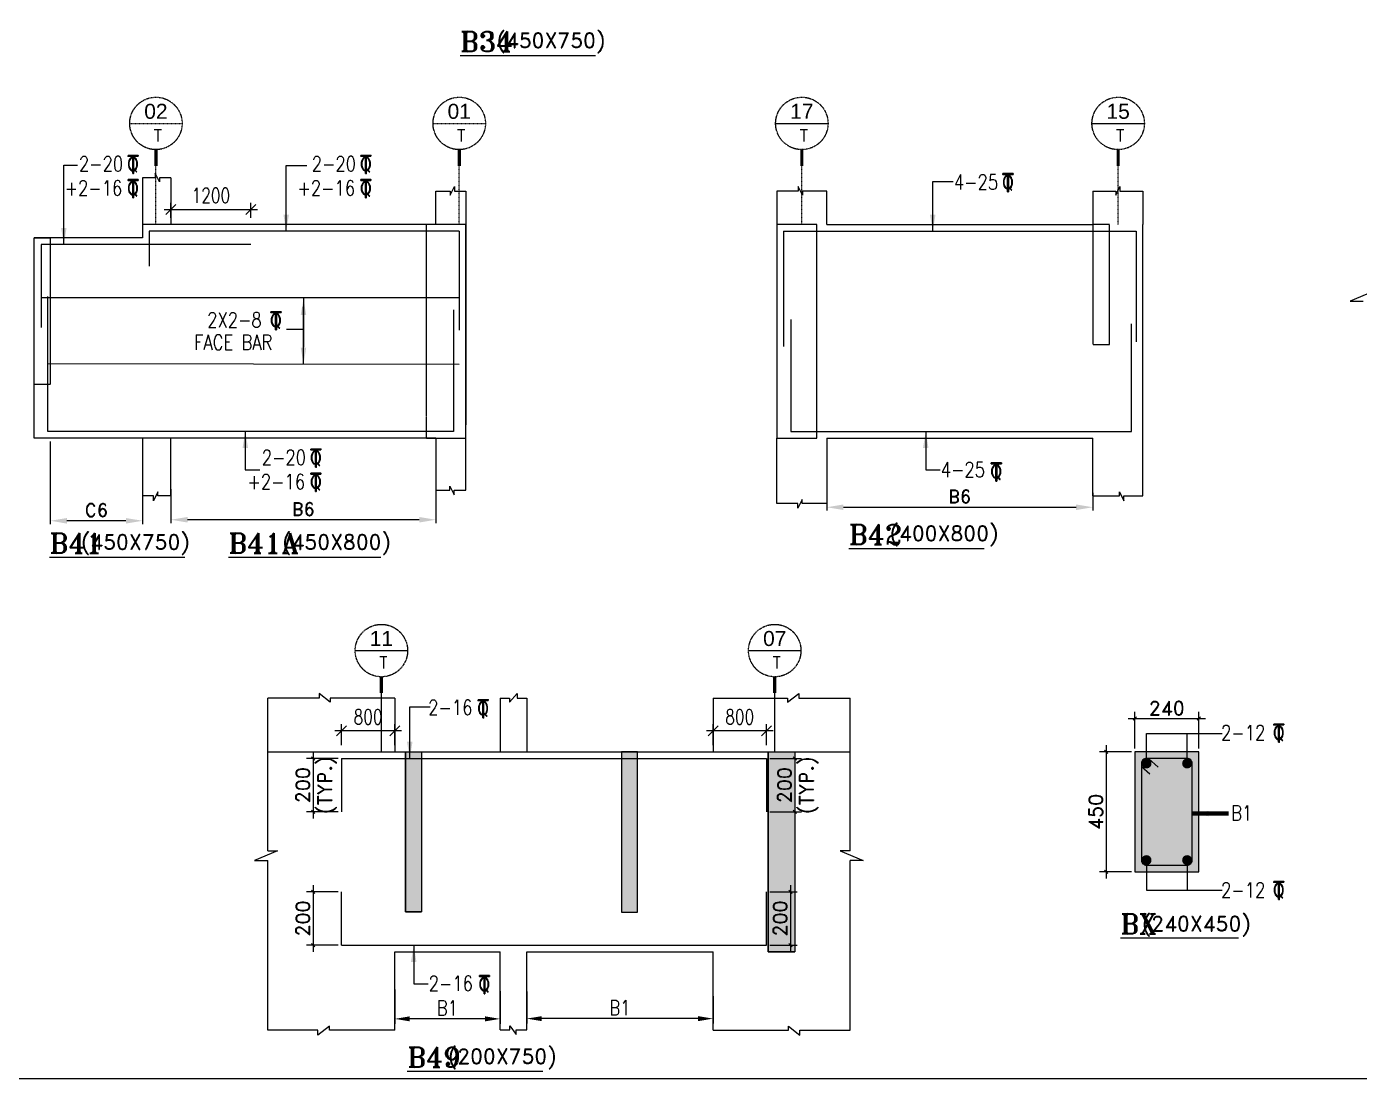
# Model space of a CAD drawing. Header units: millimetres. Extents: x 2061841 to 105821645, y -77612 to 48520811.
# Drawn here: x 2669701 to 2689691, y -703 to 15067 of the extents above; entities that cross this region are included whole.
import ezdxf
from ezdxf.enums import TextEntityAlignment as Align

# ---------------------------------------------------------------- set-up
doc = ezdxf.new("R2010")
doc.units = ezdxf.units.MM
doc.header["$LTSCALE"] = 10
doc.header["$MEASUREMENT"] = 0
for name, pattern in [('$0$HIDDEN', [0.375, 0.25, -0.125]), ('BASEMENT COLUMN SETTING OUT-PART 2_R4$0$CENTER', [2, 1.25, -0.25, 0.25, -0.25]), ('CENTER', [2, 1.25, -0.25, 0.25, -0.25])]:
    doc.linetypes.add(name, pattern=pattern)
for name, color, linetype in [('A-Grid-Tower', 8, 'CENTER'), ('BASEMENT COLUMN SETTING OUT-PART 2_R4$0$A-GRID-MAIN', 2, 'BASEMENT COLUMN SETTING OUT-PART 2_R4$0$CENTER'), ('BEAM', 4, 'Continuous'), ('BEAM HATCH', 252, 'Continuous'), ('BEAM STIRRUPS', 3, 'Continuous'), ('BORDER', 5, 'Continuous'), ('DIM1', 3, 'Continuous'), ('LEADER', 3, 'Continuous'), ('REIN', 1, 'Continuous'), ('S-DIM', 7, 'Continuous'), ('SHEET', 7, 'Continuous'), ('VIN_BEAM', 4, 'Continuous')]:
    doc.layers.add(name, color=color, linetype=linetype)
doc.layers.add('TEXT', color=2, linetype='Continuous', lineweight=25)
doc.layers.add('VIN_SLAB DIMENSION', color=3, linetype='Continuous', lineweight=13)
doc.styles.add('200', font='romand.shx', dxfattribs={"width": 0.8, "height": 225})
doc.styles.add('BASEMENT COLUMN SETTING OUT-PART 2_R4$0$MAS-TXTL', font='arial.ttf', dxfattribs={"height": 200})
doc.styles.add('BASEMENT COLUMN SETTING OUT-PART 2_R4$0$MAS-TXTS', font='romans.shx', dxfattribs={"width": 0.8, "height": 180})
doc.styles.add('GRID', font='romand.shx')
doc.styles.add('MAH', font='romand.shx', dxfattribs={"height": 210})
doc.styles.add('PK', font='romand.shx', dxfattribs={"width": 0.7, "height": 225})
doc.styles.add('PRP 100', font='romand.shx', dxfattribs={"width": 0.75})
doc.styles.add('RD', font='romand.shx', dxfattribs={"width": 0.9, "height": 225})
doc.styles.add('ROMAND', font='romand', dxfattribs={"height": 200})
doc.styles.add('RT', font='romant.shx', dxfattribs={"height": 250})
doc.dimstyles.new('dim', dxfattribs={"dimtxt": 225, "dimasz": 150, "dimexe": 100, "dimexo": 100, "dimgap": 100, "dimtad": 1, "dimdec": 0, "dimlfac": -1, "dimrnd": 5, "dimdsep": 46, "dimtxsty": 'PRP 100', "dimblk": 'OBLIQUE', "dimcen": 1.5, "dimdle": 100, "dimclrd": 3, "dimclre": 3, "dimclrt": 2, "dimadec": 0, "dimazin": 0, "dimtfac": 1, "dimtdec": 0, "dimtix": 1, "dimtmove": 0, "dimatfit": 3, "dimldrblk": 'OBLIQUE', "dimfxl": 200, "dimlwd": -1, "dimlwe": -1, "dimarcsym": 0})
doc.dimstyles.new('GR', dxfattribs={"dimtxt": 225, "dimasz": 100, "dimexe": 50, "dimexo": 50, "dimgap": 40, "dimtad": 1, "dimdec": 0, "dimzin": 0, "dimdsep": 46, "dimtxsty": 'RD', "dimblk1": 'OBLIQUE', "dimblk2": 'OBLIQUE', "dimsah": 1, "dimcen": 0, "dimdle": 100, "dimclrd": 3, "dimclre": 3, "dimclrt": 2, "dimadec": 0, "dimazin": 0, "dimtfac": 1, "dimtdec": 0, "dimtix": 1, "dimtmove": 0, "dimatfit": 3, "dimfxl": 1, "dimtolj": 1, "dimtzin": 0, "dimarcsym": 0})
doc.dimstyles.new('GR2', dxfattribs={"dimtxt": 225, "dimasz": 100, "dimexe": 75, "dimexo": 75, "dimgap": 50, "dimtad": 1, "dimdec": 0, "dimdsep": 46, "dimtxsty": '200', "dimblk1": 'OBLIQUE', "dimblk2": 'OBLIQUE', "dimsah": 1, "dimcen": 50, "dimdle": 75, "dimclrd": 3, "dimclre": 3, "dimclrt": 2, "dimadec": 0, "dimazin": 0, "dimtfac": 1, "dimtdec": 0, "dimtix": 1, "dimtmove": 0, "dimatfit": 3, "dimldrblk": 'OBLIQUE', "dimfxl": 1, "dimtolj": 1, "dimtzin": 0, "dimarcsym": 0})
doc.dimstyles.new('GRID', dxfattribs={"dimtxt": 300, "dimasz": 75, "dimexe": 50, "dimexo": 50, "dimgap": 60, "dimtad": 1, "dimdec": 0, "dimdsep": 46, "dimtxsty": 'GRID', "dimblk1": 'OBLIQUE', "dimblk2": 'OBLIQUE', "dimsah": 1, "dimcen": 2.5, "dimdle": 50, "dimclrd": 3, "dimclre": 3, "dimclrt": 2, "dimadec": 0, "dimazin": 0, "dimtfac": 1, "dimtdec": 0, "dimtmove": 0, "dimatfit": 3, "dimldrblk": 'OBLIQUE', "dimfxl": 1, "dimarcsym": 0})
doc.dimstyles.new('MA', dxfattribs={"dimtxt": 210, "dimasz": 50, "dimexe": 100, "dimexo": 50, "dimgap": 50, "dimtad": 1, "dimdec": 0, "dimzin": 0, "dimdsep": 46, "dimtxsty": 'MAH', "dimblk1": 'OBLIQUE', "dimblk2": 'OBLIQUE', "dimsah": 1, "dimcen": 0.09, "dimdle": 100, "dimclrd": 3, "dimclre": 3, "dimclrt": 2, "dimadec": 0, "dimazin": 0, "dimtfac": 1, "dimtdec": 0, "dimtix": 1, "dimtofl": 0, "dimtmove": 0, "dimatfit": 3, "dimldrblk": 'OBLIQUE', "dimfxl": 1, "dimtolj": 1, "dimtzin": 0, "dimarcsym": 0})

# ---------------------------------------------------------------- blocks, each defined once
blk = doc.blocks.new('*D2188')
at = {"layer": 'Defpoints', "color": 0, "linetype": 'Continuous', "ltscale": 20, "transparency": 16777216}
for p in [(2675839, 8350, 0), (2671864, 8184, 52), (2671864, 7673)]:
    blk.add_point(p, dxfattribs=at)
at = {"layer": 'DIM1', "color": 3, "linetype": 'Continuous', "lineweight": -2, "ltscale": 20, "transparency": 16777216}
for p, q in [((2675839, 8300), (2675839, 7623)), ((2671864, 8134), (2671864, 7623)), ((2675589, 7673), (2672114, 7673))]:
    blk.add_line(p, q, dxfattribs=at)
at = {"layer": 'DIM1', "color": 3, "linetype": 'Continuous', "ltscale": 20, "transparency": 16777216}
for points in [[(2672114, 7715), (2672114, 7632), (2671864, 7673)], [(2675589, 7715), (2675589, 7632), (2675839, 7673)]]:
    blk.add_solid(points, dxfattribs=at)
at = {"layer": 'DIM1', "color": 2, "linetype": 'Continuous', "ltscale": 20, "transparency": 16777216, "insert": (2673852, 7833), "char_height": 200, "attachment_point": 5, "style": 'GRID'}
blk.add_mtext('B6', dxfattribs=at)
blk = doc.blocks.new('_Oblique')
at = {"color": 0, "linetype": 'ByBlock', "lineweight": -2}
blk.add_line((-0.5, -0.5), (0.5, 0.5), dxfattribs=at)
blk = doc.blocks.new('*D2189')
at = {"layer": 'Defpoints', "color": 0, "linetype": 'Continuous', "ltscale": 20, "transparency": 16777216}
for p in [(2670054, 8899, 52), (2671439, 8220, 0), (2670054, 7658)]:
    blk.add_point(p, dxfattribs=at)
at = {"layer": 'DIM1', "color": 3, "linetype": 'Continuous', "lineweight": -2, "ltscale": 20, "transparency": 16777216}
for p, q in [((2670054, 8849), (2670054, 7608)), ((2671439, 8170), (2671439, 7608)), ((2671189, 7658), (2670304, 7658))]:
    blk.add_line(p, q, dxfattribs=at)
at = {"layer": 'DIM1', "color": 3, "linetype": 'Continuous', "ltscale": 20, "transparency": 16777216}
for points in [[(2670304, 7699), (2670304, 7616), (2670054, 7658)], [(2671189, 7699), (2671189, 7616), (2671439, 7658)]]:
    blk.add_solid(points, dxfattribs=at)
at = {"layer": 'DIM1', "color": 2, "linetype": 'Continuous', "ltscale": 20, "transparency": 16777216, "insert": (2670747, 7818), "char_height": 200, "attachment_point": 5, "style": 'GRID'}
blk.add_mtext('C6', dxfattribs=at)
blk = doc.blocks.new('*D2190')
at = {"layer": 'Defpoints', "color": 0, "linetype": 'Continuous', "ltscale": 20, "transparency": 16777216}
for p in [(2681703, 8586, 0), (2685693, 8127, -103), (2685693, 7861)]:
    blk.add_point(p, dxfattribs=at)
at = {"layer": 'DIM1', "color": 3, "linetype": 'Continuous', "lineweight": -2, "ltscale": 20, "transparency": 16777216}
for p, q in [((2681703, 8536), (2681703, 7811)), ((2685693, 8077), (2685693, 7811)), ((2681953, 7861), (2685443, 7861))]:
    blk.add_line(p, q, dxfattribs=at)
at = {"layer": 'DIM1', "color": 3, "linetype": 'Continuous', "ltscale": 20, "transparency": 16777216}
for points in [[(2681953, 7902), (2681953, 7819), (2681703, 7861)], [(2685443, 7902), (2685443, 7819), (2685693, 7861)]]:
    blk.add_solid(points, dxfattribs=at)
at = {"layer": 'DIM1', "color": 2, "linetype": 'Continuous', "ltscale": 20, "transparency": 16777216, "insert": (2683698, 8021), "char_height": 200, "attachment_point": 5, "style": 'GRID'}
blk.add_mtext('B6', dxfattribs=at)
blk = doc.blocks.new('A$C33BE299A')
at = {"layer": 'SHEET', "color": 4, "style": 'ROMAND'}
for s, height, p in [('T', 170, (-16, 0)), ('Q', 125, (-14, 27))]:
    blk.add_text(s, height=height, dxfattribs=at).set_placement(p)
blk = doc.blocks.new('*D2115')
at = {"layer": 'Defpoints', "color": 0, "transparency": 16777216}
for p in [(2674421, 4094, 0), (2673998, 3294), (2674421, 3294, 0)]:
    blk.add_point(p, dxfattribs=at)
at = {"layer": 'S-DIM', "color": 3, "lineweight": -2, "transparency": 16777216}
for p, q in [((2674371, 4094), (2673898, 4094)), ((2673998, 4194), (2673998, 3194)), ((2674371, 3294), (2673898, 3294))]:
    blk.add_line(p, q, dxfattribs=at)
at = {"layer": 'S-DIM', "color": 3, "lineweight": -2, "transparency": 16777216, "xscale": 50, "yscale": 50, "zscale": 50}
for p, rotation in [((2673998, 4094), 90), ((2673998, 3294), 270)]:
    blk.add_blockref('_Oblique', p, dxfattribs=dict(at, rotation=rotation))
at = {"layer": 'S-DIM', "color": 2, "transparency": 16777216, "char_height": 210, "attachment_point": 5, "rotation": 90, "style": 'MAH'}
for s, insert in [('\\A1;(TYP.)', (2674208, 3694)), ('\\A1;200', (2673843, 3694))]:
    blk.add_mtext(s, dxfattribs=dict(at, insert=insert))
blk = doc.blocks.new('*D2116')
at = {"layer": 'Defpoints', "color": 0, "transparency": 16777216}
for p in [(2674421, 2094, 0), (2673998, 1294), (2674421, 1294, 0)]:
    blk.add_point(p, dxfattribs=at)
at = {"layer": 'S-DIM', "color": 3, "lineweight": -2, "transparency": 16777216}
for p, q in [((2674371, 2094), (2673898, 2094)), ((2673998, 2194), (2673998, 1194)), ((2674371, 1294), (2673898, 1294))]:
    blk.add_line(p, q, dxfattribs=at)
at = {"layer": 'S-DIM', "color": 3, "lineweight": -2, "transparency": 16777216, "xscale": 50, "yscale": 50, "zscale": 50}
for p, rotation in [((2673998, 2094), 90), ((2673998, 1294), 270)]:
    blk.add_blockref('_Oblique', p, dxfattribs=dict(at, rotation=rotation))
at = {"layer": 'S-DIM', "color": 2, "transparency": 16777216, "char_height": 210, "attachment_point": 5, "rotation": 90, "style": 'MAH'}
for s, insert in [('\\A1;200', (2673843, 1694)), ('\\A1;', (2674153, 1694))]:
    blk.add_mtext(s, dxfattribs=dict(at, insert=insert))
blk = doc.blocks.new('*D2117')
at = {"layer": 'BEAM STIRRUPS', "color": 3, "lineweight": -2, "ltscale": 0.25, "transparency": 16777216}
for p, q in [((2675222, 632), (2675222, 114)), ((2676802, 607), (2676802, 114)), ((2676577, 189), (2675447, 189))]:
    blk.add_line(p, q, dxfattribs=at)
at = {"layer": 'BEAM STIRRUPS', "color": 3, "linetype": 'Continuous', "ltscale": 0.25, "transparency": 16777216}
for points in [[(2675447, 227), (2675447, 152), (2675222, 189)], [(2676577, 227), (2676577, 152), (2676802, 189)]]:
    blk.add_solid(points, dxfattribs=at)
at = {"layer": 'Defpoints', "color": 0, "linetype": 'Continuous', "ltscale": 0.25, "transparency": 16777216}
for p in [(2675222, 707, 0), (2676802, 682, 0), (2675222, 189)]:
    blk.add_point(p, dxfattribs=at)
at = {"layer": 'BEAM STIRRUPS', "color": 2, "linetype": 'Continuous', "ltscale": 0.25, "transparency": 16777216, "insert": (2676012, 352), "char_height": 225, "attachment_point": 5, "rotation": 360, "style": '200'}
blk.add_mtext('\\A1;B1', dxfattribs=at)
blk = doc.blocks.new('*D2118')
at = {"layer": 'Defpoints', "color": 0, "transparency": 16777216}
for p in [(2680797, 4094, 0), (2680797, 3294, 0), (2681222, 3294)]:
    blk.add_point(p, dxfattribs=at)
at = {"layer": 'S-DIM', "color": 3, "lineweight": -2, "transparency": 16777216}
for p, q in [((2680847, 4094), (2681322, 4094)), ((2681222, 4194), (2681222, 3194)), ((2680847, 3294), (2681322, 3294))]:
    blk.add_line(p, q, dxfattribs=at)
at = {"layer": 'S-DIM', "color": 3, "lineweight": -2, "transparency": 16777216, "xscale": 50, "yscale": 50, "zscale": 50}
for p, rotation in [((2681222, 4094), 90), ((2681222, 3294), 270)]:
    blk.add_blockref('_Oblique', p, dxfattribs=dict(at, rotation=rotation))
at = {"layer": 'S-DIM', "color": 2, "transparency": 16777216, "char_height": 210, "attachment_point": 5, "rotation": 90, "style": 'MAH'}
for s, insert in [('\\A1;(TYP.)', (2681432, 3694)), ('\\A1;200', (2681067, 3694))]:
    blk.add_mtext(s, dxfattribs=dict(at, insert=insert))
blk = doc.blocks.new('*D2119')
at = {"layer": 'Defpoints', "color": 0, "transparency": 16777216}
for p in [(2680797, 2094, 0), (2680797, 1294, 0), (2681157, 1294)]:
    blk.add_point(p, dxfattribs=at)
at = {"layer": 'S-DIM', "color": 3, "lineweight": -2, "transparency": 16777216}
for p, q in [((2680847, 2094), (2681257, 2094)), ((2681157, 2194), (2681157, 1194)), ((2680847, 1294), (2681257, 1294))]:
    blk.add_line(p, q, dxfattribs=at)
at = {"layer": 'S-DIM', "color": 3, "lineweight": -2, "transparency": 16777216, "xscale": 50, "yscale": 50, "zscale": 50}
for p, rotation in [((2681157, 2094), 90), ((2681157, 1294), 270)]:
    blk.add_blockref('_Oblique', p, dxfattribs=dict(at, rotation=rotation))
at = {"layer": 'S-DIM', "color": 2, "transparency": 16777216, "char_height": 210, "attachment_point": 5, "rotation": 90, "style": 'MAH'}
for s, insert in [('\\A1;200', (2681002, 1694)), ('\\A1;', (2681312, 1694))]:
    blk.add_mtext(s, dxfattribs=dict(at, insert=insert))
blk = doc.blocks.new('*D2159')
at = {"layer": 'BEAM STIRRUPS', "color": 3, "lineweight": -2, "ltscale": 0.25, "transparency": 16777216}
for p, q in [((2677202, 602), (2677202, 118)), ((2679997, 531), (2679997, 118)), ((2679772, 193), (2677427, 193))]:
    blk.add_line(p, q, dxfattribs=at)
at = {"layer": 'BEAM STIRRUPS', "color": 3, "linetype": 'Continuous', "ltscale": 0.25, "transparency": 16777216}
for points in [[(2677427, 230), (2677427, 155), (2677202, 193)], [(2679772, 230), (2679772, 155), (2679997, 193)]]:
    blk.add_solid(points, dxfattribs=at)
at = {"layer": 'Defpoints', "color": 0, "linetype": 'Continuous', "ltscale": 0.25, "transparency": 16777216}
for p in [(2677202, 677, 0), (2679997, 606, 0), (2677202, 193)]:
    blk.add_point(p, dxfattribs=at)
at = {"layer": 'BEAM STIRRUPS', "color": 2, "linetype": 'Continuous', "ltscale": 0.25, "transparency": 16777216, "insert": (2678600, 355), "char_height": 225, "attachment_point": 5, "rotation": 360, "style": '200'}
blk.add_mtext('\\A1;B1', dxfattribs=at)
blk = doc.blocks.new('*D2160')
at = {"layer": 'Defpoints', "color": 0, "transparency": 16777216}
for p in [(2687283, 4693), (2686323, 4194), (2687283, 4194)]:
    blk.add_point(p, dxfattribs=at)
at = {"layer": 'S-DIM', "color": 3, "lineweight": -2, "transparency": 16777216}
for p, q in [((2686223, 4693), (2687383, 4693)), ((2686323, 4244), (2686323, 4793)), ((2687283, 4244), (2687283, 4793))]:
    blk.add_line(p, q, dxfattribs=at)
at = {"layer": 'S-DIM', "color": 3, "lineweight": -2, "transparency": 16777216, "xscale": 50, "yscale": 50, "zscale": 50, "rotation": 180}
blk.add_blockref('_Oblique', (2686323, 4693), dxfattribs=at)
at = {"layer": 'S-DIM', "color": 3, "lineweight": -2, "transparency": 16777216, "xscale": 50, "yscale": 50, "zscale": 50}
blk.add_blockref('_Oblique', (2687283, 4693), dxfattribs=at)
at = {"layer": 'S-DIM', "color": 2, "transparency": 16777216, "insert": (2686803, 4848), "char_height": 210, "attachment_point": 5, "style": 'MAH'}
blk.add_mtext('\\A1;\\A1;240', dxfattribs=at)
blk = doc.blocks.new('OBLIQUE')
blk = doc.blocks.new('*D2161')
at = {"layer": 'Defpoints', "color": 0, "transparency": 16777216}
for p in [(2686323, 4194), (2685896, 2394), (2686323, 2394)]:
    blk.add_point(p, dxfattribs=at)
at = {"layer": 'S-DIM', "color": 3, "lineweight": -2, "transparency": 16777216}
for p, q in [((2685896, 4294), (2685896, 2294)), ((2686273, 4194), (2685796, 4194)), ((2686273, 2394), (2685796, 2394))]:
    blk.add_line(p, q, dxfattribs=at)
at = {"layer": 'S-DIM', "color": 3, "lineweight": -2, "transparency": 16777216, "xscale": 50, "yscale": 50, "zscale": 50}
for p, rotation in [((2685896, 4194), 90), ((2685896, 2394), 270)]:
    blk.add_blockref('_Oblique', p, dxfattribs=dict(at, rotation=rotation))
at = {"layer": 'S-DIM', "color": 2, "transparency": 16777216, "insert": (2685741, 3294), "char_height": 210, "attachment_point": 5, "rotation": 90, "style": 'MAH'}
blk.add_mtext('\\A1;\\A1;450', dxfattribs=at)
blk = doc.blocks.new('*D2068')
at = {"layer": 'Defpoints', "color": 0, "transparency": 16777216}
for p in [(2673064, 12324), (2671864, 12099), (2673064, 12099)]:
    blk.add_point(p, dxfattribs=at)
at = {"layer": 'VIN_SLAB DIMENSION', "color": 3, "transparency": 16777216}
for p, q in [((2671864, 12199), (2671864, 12424)), ((2673064, 12199), (2673064, 12424)), ((2671764, 12324), (2673164, 12324))]:
    blk.add_line(p, q, dxfattribs=at)
at = {"layer": 'VIN_SLAB DIMENSION', "color": 3, "transparency": 16777216, "xscale": 150, "yscale": 150, "zscale": 150, "rotation": 180}
blk.add_blockref('_Oblique', (2671864, 12324), dxfattribs=at)
at = {"layer": 'VIN_SLAB DIMENSION', "color": 3, "transparency": 16777216, "xscale": 150, "yscale": 150, "zscale": 150}
blk.add_blockref('_Oblique', (2673064, 12324), dxfattribs=at)
at = {"layer": 'VIN_SLAB DIMENSION', "color": 2, "transparency": 16777216, "insert": (2672464, 12536), "char_height": 225, "attachment_point": 5, "style": 'PRP 100'}
blk.add_mtext('1200', dxfattribs=at)
blk = doc.blocks.new('BASEMENT COLUMN SETTING OUT-PART 2_R4$0$GRID TARGET1')
blk.add_wipeout([(393, -655), (392, -641), (392, -628), (390, -614), (389, -600), (387, -587), (384, -573), (381, -560), (377, -547), (373, -534), (369, -521), (364, -508), (359, -495), (353, -483), (347, -471), (340, -459), (333, -447), (325, -435), (318, -424), (309, -413), (301, -403), (292, -392), (282, -382), (273, -373), (263, -363), (252, -354), (242, -346), (231, -337), (220, -330), (208, -322), (196, -315), (184, -308), (172, -302), (160, -296), (147, -291), (134, -286), (121, -282), (108, -278), (95, -274), (82, -271), (68, -268), (55, -266), (41, -265), (27, -263), (14, -263), (0, -262), (-14, -263), (-27, -263), (-41, -265), (-55, -266), (-68, -268), (-82, -271), (-95, -274), (-108, -278), (-121, -282), (-134, -286), (-147, -291), (-160, -296), (-172, -302), (-184, -308), (-196, -315), (-208, -322), (-220, -330), (-231, -337), (-242, -346), (-252, -354), (-263, -363), (-273, -373), (-282, -382), (-292, -392), (-301, -403), (-309, -413), (-318, -424), (-325, -435), (-333, -447), (-340, -459), (-347, -471), (-353, -483), (-359, -495), (-364, -508), (-369, -521), (-373, -534), (-377, -547), (-381, -560), (-384, -573), (-387, -587), (-389, -600), (-390, -614), (-392, -628), (-392, -641), (-393, -655), (-392, -669), (-392, -682), (-390, -696), (-389, -710), (-387, -723), (-384, -737), (-381, -750), (-377, -763), (-373, -776), (-369, -789), (-364, -802), (-359, -815), (-353, -827), (-347, -839), (-340, -851), (-333, -863), (-325, -875), (-318, -886), (-309, -897), (-301, -907), (-292, -918), (-282, -928), (-273, -937), (-263, -947), (-252, -956), (-242, -964), (-231, -973), (-220, -981), (-208, -988), (-196, -995), (-184, -1002), (-172, -1008), (-160, -1014), (-147, -1019), (-134, -1024), (-121, -1028), (-108, -1032), (-95, -1036), (-82, -1039), (-68, -1042), (-55, -1044), (-41, -1046), (-27, -1047), (-14, -1047), (0, -1048), (14, -1047), (27, -1047), (41, -1046), (55, -1044), (68, -1042), (82, -1039), (95, -1036), (108, -1032), (121, -1028), (134, -1024), (147, -1019), (160, -1014), (172, -1008), (184, -1002), (196, -995), (208, -988), (220, -981), (231, -973), (242, -964), (252, -956), (263, -947), (273, -937), (282, -928), (292, -918), (301, -907), (309, -897), (318, -886), (325, -875), (333, -863), (340, -851), (347, -839), (353, -827), (359, -815), (364, -802), (369, -789), (373, -776), (377, -763), (381, -750), (384, -737), (387, -723), (389, -710), (390, -696), (392, -682), (392, -669)])
blk.add_line((-393, -655), (393, -655))
at = {"const_width": 48.8}
blk.add_lwpolyline([(0, -1048), (0, -1292)], dxfattribs=at)
blk.add_circle((0, -655), 393)
for tag, height, style, p in [('AS', 225, 'BASEMENT COLUMN SETTING OUT-PART 2_R4$0$MAS-TXTL', (0, -586)), ('REF', 180, 'BASEMENT COLUMN SETTING OUT-PART 2_R4$0$MAS-TXTS', (29, -925))]:
    blk.add_attdef(tag, text='', height=height, dxfattribs=dict(style=style)).set_placement(p, align=Align.CENTER)
blk = doc.blocks.new('*D1149')
at = {"layer": 'Defpoints', "color": 0, "transparency": 16777216}
for p in [(2674422, 4506), (2674422, 4194, 52), (2675222, 4194, 52)]:
    blk.add_point(p, dxfattribs=at)
at = {"layer": 'VIN_SLAB DIMENSION', "color": 3, "transparency": 16777216}
for p, q in [((2674422, 4294), (2674422, 4606)), ((2675222, 4294), (2675222, 4606)), ((2675322, 4506), (2674322, 4506))]:
    blk.add_line(p, q, dxfattribs=at)
at = {"layer": 'VIN_SLAB DIMENSION', "color": 3, "transparency": 16777216, "xscale": 150, "yscale": 150, "zscale": 150, "rotation": 180}
blk.add_blockref('_Oblique', (2674422, 4506), dxfattribs=at)
at = {"layer": 'VIN_SLAB DIMENSION', "color": 3, "transparency": 16777216, "xscale": 150, "yscale": 150, "zscale": 150}
blk.add_blockref('_Oblique', (2675222, 4506), dxfattribs=at)
at = {"layer": 'VIN_SLAB DIMENSION', "color": 2, "transparency": 16777216, "insert": (2674822, 4718), "char_height": 225, "attachment_point": 5, "style": 'PRP 100'}
blk.add_mtext('800', dxfattribs=at)
blk = doc.blocks.new('*D1150')
at = {"layer": 'Defpoints', "color": 0, "transparency": 16777216}
for p in [(2679997, 4506), (2679997, 4194, 52), (2680797, 4194, 52)]:
    blk.add_point(p, dxfattribs=at)
at = {"layer": 'VIN_SLAB DIMENSION', "color": 3, "transparency": 16777216}
for p, q in [((2679997, 4294), (2679997, 4606)), ((2680797, 4294), (2680797, 4606)), ((2680897, 4506), (2679897, 4506))]:
    blk.add_line(p, q, dxfattribs=at)
at = {"layer": 'VIN_SLAB DIMENSION', "color": 3, "transparency": 16777216, "xscale": 150, "yscale": 150, "zscale": 150, "rotation": 180}
blk.add_blockref('_Oblique', (2679997, 4506), dxfattribs=at)
at = {"layer": 'VIN_SLAB DIMENSION', "color": 3, "transparency": 16777216, "xscale": 150, "yscale": 150, "zscale": 150}
blk.add_blockref('_Oblique', (2680797, 4506), dxfattribs=at)
at = {"layer": 'VIN_SLAB DIMENSION', "color": 2, "transparency": 16777216, "insert": (2680397, 4718), "char_height": 225, "attachment_point": 5, "style": 'PRP 100'}
blk.add_mtext('800', dxfattribs=at)

msp = doc.modelspace()

# ---------------------------------------------------------------- hatches: boundary and pattern name
h = msp.add_hatch()
h.set_pattern_fill('ANGLE', color=256, angle=180)
h.set_pattern_definition([(180, (2806418.2285, -6673.386), (0, 6.985), [5.08, -1.905]), (90, (2806418.2285, -6673.386), (6.985, 4e-16), [5.08, -1.905])])
h.paths.add_polyline_path([(2672406.1, 6629.9), (2672406.1, 7087.2), (2672721.6, 7087.2), (2672721.6, 6629.9)], flags=9)
h.paths.add_polyline_path([(2672152.9, 6550.5), (2672152.9, 7158.9), (2672468.4, 7158.9), (2672468.4, 6550.5)], flags=9)
h = msp.add_hatch()
h.set_pattern_fill('ANGLE', color=256)
h.set_pattern_definition([(0, (2550804.363, -8858.5876), (0, 6.985), [5.08, -1.905]), (90, (2550804.363, -8858.5876), (-6.985, 4e-16), [5.08, -1.905])])
h.paths.add_polyline_path([(2684816.5, 4444.7), (2684816.5, 4902), (2684501, 4902), (2684501, 4444.7)], flags=9)
h.paths.add_polyline_path([(2685069.7, 4365.3), (2685069.7, 4973.7), (2684754.2, 4973.7), (2684754.2, 4365.3)], flags=9)
at = {"layer": 'BEAM HATCH'}
for points in [[(2675383.2, 4194), (2675623.2, 4194), (2675623.2, 1794), (2675383.2, 1794)], [(2678862.1, 4194), (2678622.1, 4194), (2678622.1, 1791.1), (2678862.1, 1791.1)], [(2680822.1, 4194), (2681222.1, 4194), (2681222.1, 1194), (2680822.1, 1194)], [(2686323.4, 2394), (2687283.4, 2394), (2687283.4, 4194), (2686323.4, 4194)]]:
    msp.add_hatch(color=252, dxfattribs=at).paths.add_polyline_path(points)

# ---------------------------------------------------------------- linework, layer by layer
at = {"layer": 'A-Grid-Tower', "color": 6}
for p, q in [((2671639.3, 12099, 0), (2671639.3, 12979.4, 0)), ((2676189.3, 12099, 0), (2676189.3, 12979.4, 0)), ((2681328.4, 12099, 0), (2681328.4, 12979.4, 0)), ((2686073.4, 12099, 0), (2686073.4, 12979.4, 0)), ((2675022.1, 4194, 0), (2675022.1, 5074.5, 0)), ((2680922.1, 4194, 0), (2680922.1, 5074.5, 0))]:
    msp.add_line(p, q, dxfattribs=at)
at = {"layer": 'BEAM', "lineweight": 13}
for p, q in [((2671439.3, 12799, 0), (2671439.3, 12099, 0)), ((2671628.9, 12799, 0), (2671439.3, 12799, 51.6)), ((2671628.9, 12869.6, 0), (2671628.9, 12799, 0)), ((2671692, 12738, 0), (2671628.9, 12869.6, 0)), ((2671692, 12799, 0), (2671692, 12738, 0)), ((2671864.3, 12799, 51.6), (2671692, 12799, 0)), ((2671864.3, 12799, 51.6), (2671864.3, 12099, 0)), ((2675839.3, 12599, 0), (2676054.3, 12599, -51.6)), ((2675839.3, 12099, 0), (2675839.3, 12599, 0)), ((2676054.3, 12538, -51.6), (2676117.4, 12669.6, -51.6)), ((2676054.3, 12599, -51.6), (2676054.3, 12538, -51.6)), ((2676117.4, 12669.6, -51.6), (2676117.4, 12599, -51.6)), ((2676117.4, 12599, -51.6), (2676289.3, 12599, 0)), ((2676289.3, 12599, -51.6), (2676289.3, 12099, -51.6)), ((2680953.4, 12599, 0), (2680953.4, 12099, 0)), ((2681275.6, 12599, 0), (2680953.4, 12599, 51.6)), ((2681275.6, 12669.6, 0), (2681275.6, 12599, 0)), ((2681338.7, 12538, 0), (2681275.6, 12669.6, 0)), ((2681338.7, 12599, 0), (2681338.7, 12538, 0)), ((2681703.4, 12599, 430), (2681338.7, 12599, 0)), ((2681703.4, 12099, 51.6), (2681703.4, 12599, 51.6)), ((2685693.3, 12599, -51.6), (2685693.3, 12099, -51.6)), ((2685693.3, 12599, -51.6), (2686037.7, 12599, -103.1)), ((2686037.7, 12538, -103.1), (2686100.8, 12669.6, -103.1)), ((2686037.7, 12599, -103.1), (2686037.7, 12538, -103.1)), ((2686100.8, 12669.6, -103.1), (2686100.8, 12599, -103.1)), ((2686100.8, 12599, -103.1), (2686443.4, 12599, 51.6)), ((2686443.4, 12599, 0), (2686443.4, 12099, 0)), ((2675839.3, 12099, 0), (2671439.3, 12099, 0)), ((2676289.3, 12099, 0), (2676289.3, 9099, 0)), ((2680953.4, 12099, 51.6), (2680953.4, 9099, 51.6)), ((2681703.4, 12099, 51.6), (2685693.3, 12099, -51.6)), ((2686443.4, 8030, 51.6), (2686443.4, 12099, 0)), ((2671439.3, 11899, 0), (2669814.3, 11899, 0)), ((2669814.3, 8899, 0), (2669814.3, 11899, 0)), ((2676289.3, 8116.1, -51.6), (2676289.3, 9099, -51.6)), ((2675839.3, 8899, 0), (2669814.3, 8899, 0)), ((2671864.3, 8030, 51.6), (2671864.3, 8899, 51.6)), ((2675839.3, 8899, 0), (2675839.3, 8116.1, 0)), ((2680953.4, 7916.1, 0), (2680953.4, 8899, 0)), ((2681703.4, 8899, 51.6), (2685693.3, 8899, -51.6)), ((2681703.4, 8899, 51.6), (2681703.4, 7916.1, 51.6)), ((2685693.3, 8030, -51.6), (2685693.3, 8899, -51.6)), ((2671604, 8030, 0), (2671439.3, 8030, 51.6)), ((2671667.1, 8090.9, 0), (2671604, 7959.3, 0)), ((2671604, 7959.3, 0), (2671604, 8030, 0)), ((2671667.1, 8030, 0), (2671667.1, 8090.9, 0)), ((2671864.3, 8030, 51.6), (2671667.1, 8030, 0)), ((2675839.3, 8116.1, 0), (2676048.6, 8116.1, -51.6)), ((2676048.6, 8116.1, -51.6), (2676048.6, 8177, -51.6)), ((2676048.6, 8177, -51.6), (2676111.8, 8045.4, -51.6)), ((2676111.8, 8116.1, -51.6), (2676289.3, 8116.1, 0)), ((2676111.8, 8045.4, -51.6), (2676111.8, 8116.1, -51.6)), ((2685693.3, 8030, -51.6), (2686095.1, 8030, -103.1)), ((2686095.1, 8030, -103.1), (2686095.1, 8090.9, -103.1)), ((2686095.1, 8090.9, -103.1), (2686158.3, 7959.3, -103.1)), ((2686158.3, 8030, -103.1), (2686443.4, 8030, 51.6)), ((2686158.3, 7959.3, -103.1), (2686158.3, 8030, -103.1)), ((2681270, 7916.1, 0), (2680953.4, 7916.1, 51.6)), ((2681333.2, 7977, 0), (2681270, 7845.4, 0)), ((2681270, 7845.4, 0), (2681270, 7916.1, 0)), ((2681333.2, 7916.1, 0), (2681333.2, 7977, 0)), ((2681703.4, 7916.1, 474.3), (2681333.2, 7916.1, 0)), ((2674087.6, 5067.2, 0), (2674087.6, 4996.6, 0)), ((2674254.9, 4935.6, 0), (2674087.6, 5067.2, 0)), ((2676943.3, 4935.6, -0.1), (2677059.2, 5067.2, -0.1)), ((2677059.2, 5067.2, -0.1), (2677059.2, 4996.6, -0.1)), ((2681114.3, 4935.6, 0), (2681281.6, 5067.2, 0)), ((2681281.6, 5067.2, 0), (2681281.6, 4996.6, 0)), ((2674087.6, 4996.6, 0), (2673317.8, 4996.6, 7466.8)), ((2673317.8, 2707.2, 0), (2673317.8, 4996.6, 0)), ((2674254.9, 4996.6, 0), (2674254.9, 4935.6, 0)), ((2675222.1, 4996.6, 0), (2674254.9, 4996.6, 0)), ((2675222.1, 4996.6, 0), (2675222.1, 4194, 0)), ((2676802.1, 4996.6, 0.1), (2676802.1, 4194, 0)), ((2676802.1, 4996.6, -0.1), (2676943.3, 4996.6, -0.1)), ((2676943.3, 4996.6, -0.1), (2676943.3, 4935.6, -0.1)), ((2677059.2, 4996.6, -0.1), (2677202.1, 4996.6, 948.5)), ((2677202.1, 4996.6, 0.1), (2677202.1, 4194, 0)), ((2679997.1, 4996.6, 0), (2679997.1, 4194, 0)), ((2679997.1, 4996.6, 0), (2681114.3, 4996.6, 0)), ((2681114.3, 4996.6, 0), (2681114.3, 4935.6, 0)), ((2681281.6, 4996.6, 0), (2682051.4, 4996.6, 7466.8)), ((2682051.4, 2707.2, 0), (2682051.4, 4996.6, 0)), ((2673317.8, 4194, 0), (2682051.4, 4194, 0)), ((2675383.2, 4194, 0), (2675383.2, 1794, 0)), ((2675623.2, 4194, 0), (2675623.2, 1794, 0)), ((2680822.1, 4194, 0), (2680822.1, 1194, 0)), ((2681222.1, 4194, 0), (2681222.1, 1194, 0)), ((2673317.8, 17.3, 7466.8), (2673317.8, 2564.1, 0)), ((2682051.4, 17.3, 7466.8), (2682051.4, 2564.1, 0)), ((2675383.2, 1794, 0), (2675623.2, 1794, 0)), ((2675222.1, 1194, 0), (2676802.1, 1194, 0)), ((2675222.1, 17.3, 0), (2675222.1, 1194, 0)), ((2676802.1, 24.6, 0.1), (2676802.1, 1194, 0)), ((2677202.1, 1194, 0), (2679997.1, 1194, 0)), ((2677202.1, 24.6, 0.1), (2677202.1, 1194, 0)), ((2679997.1, 17.3, 0), (2679997.1, 1194, 0)), ((2680822.1, 1194, 0), (2681222.1, 1194, 0)), ((2674068.8, 17.3, 0), (2673317.8, 17.3, 7466.8)), ((2674242.2, 78.3, 0), (2674068.8, -53.3, 0)), ((2674068.8, -53.3, 0), (2674068.8, 17.3, 0)), ((2674242.2, 17.3, 0), (2674242.2, 78.3, 0)), ((2675222.1, 17.3, 0), (2674242.2, 17.3, 0)), ((2676802.1, 24.6, -0.1), (2676946.7, 24.6, -0.1)), ((2676946.7, 24.6, -0.1), (2676946.7, 85.5, -0.1)), ((2676946.7, 85.5, -0.1), (2677042.8, -46.1, -0.1)), ((2677042.8, 24.6, -0.1), (2677202.1, 24.6, 948.5)), ((2677042.8, -46.1, -0.1), (2677042.8, 24.6, -0.1)), ((2679997.1, 17.3, 0), (2681127, 17.3, 0)), ((2681127, 17.3, 0), (2681127, 78.3, 0)), ((2681127, 78.3, 0), (2681300.4, -53.3, 0)), ((2681300.4, 17.3, 0), (2682051.4, 17.3, 7466.8)), ((2681300.4, -53.3, 0), (2681300.4, 17.3, 0))]:
    msp.add_line(p, q, dxfattribs=at)
at = {"layer": 'BEAM'}
for p, q in [((2671439.3, 12099, 0), (2671439.3, 11899, 0)), ((2689898, 11093.4, 0), (2689552.4, 10950.4, 0)), ((2689552.4, 10950.4, 0), (2689750.1, 10950.4, 0)), ((2671439.3, 8899, 0), (2671439.3, 8030, 51.6)), ((2673465.7, 2707.2, 0), (2673120.1, 2564.1, 0)), ((2673317.8, 2707.2, 0), (2673465.7, 2707.2, 0)), ((2682051.4, 2707.2, 0), (2681903.5, 2707.2, 0)), ((2681903.5, 2707.2, 0), (2682249.1, 2564.1, 0)), ((2673120.1, 2564.1, 0), (2673317.8, 2564.1, 0)), ((2682249.1, 2564.1, 0), (2682051.4, 2564.1, 0))]:
    msp.add_line(p, q, dxfattribs=at)
at = {"layer": 'BEAM', "elevation": 0}
for points in [[(2675383.2, 4194), (2675623.2, 4194), (2675623.2, 1794), (2675383.2, 1794)], [(2680822.1, 4194), (2681222.1, 4194), (2681222.1, 1194), (2680822.1, 1194)], [(2686323.4, 2394), (2687283.4, 2394), (2687283.4, 4194), (2686323.4, 4194)]]:
    msp.add_lwpolyline(points, close=True, dxfattribs=at)
at = {"layer": 'BEAM', "lineweight": 13, "elevation": 0}
msp.add_lwpolyline([(2678862.1, 4194), (2678622.1, 4194), (2678622.1, 1791.1), (2678862.1, 1791.1)], close=True, dxfattribs=at)
at = {"layer": 'BEAM', "const_width": 75, "elevation": 0}
for points in [[(2686460.9, 4019, 1), (2686535.9, 4019, 1)], [(2687145.9, 4019, -1), (2687070.9, 4019, -1)], [(2686460.9, 2569, -1), (2686535.9, 2569, -1)], [(2687145.9, 2569, 1), (2687070.9, 2569, 1)]]:
    msp.add_lwpolyline(points, format="xyb", close=True, dxfattribs=at)
at = {"layer": 'BORDER'}
msp.add_lwpolyline([(2640307.7, -702.5), (2730307.7, -702.5), (2730307.7, 59297.5), (2640307.7, 59297.5)], close=True, dxfattribs=at)
at = {"layer": 'LEADER', "color": 3}
for p, q in [((2673853.1, 10527, 30.8), (2673598.9, 10527, 30.8)), ((2686498.4, 4019, 0), (2686498.4, 4470.3, 0)), ((2686498.4, 4470.3, 0), (2687632.4, 4470.3, 0)), ((2687108.4, 4019, 0), (2687108.4, 4470.3, 0)), ((2686498.4, 2569, 0), (2686498.4, 2117.7, 0)), ((2687108.4, 2569, 0), (2687108.4, 2117.7, 0)), ((2686498.4, 2117.7, 0), (2687632.4, 2117.7, 0))]:
    msp.add_line(p, q, dxfattribs=at)
at = {"layer": 'REIN'}
for p, q in [((2676190.2, 11999, 0), (2671539.3, 11999, 0)), ((2671539.3, 11999, 0), (2671539.3, 11474.2, 0)), ((2676190.2, 11999, 0), (2676190.2, 10514.5, 0)), ((2681052.6, 11999, 51.6), (2684843.1, 11999, 51.6)), ((2681052.6, 11999, 51.6), (2681052.6, 10270.8, 51.6)), ((2684843.1, 11999, 51.6), (2686342.7, 11999, 0)), ((2686342.7, 11999, 0), (2686342.7, 10341.5, 0)), ((2673061.8, 11799, 0), (2669918.9, 11799, 0)), ((2669918.9, 11799, 0), (2669918.9, 10555.7, 0)), ((2676190.2, 10999, 0), (2669918.9, 10999, 0)), ((2670017.9, 8999, 0), (2670017.9, 11022.9, 0)), ((2676105.3, 10822.4, -51.6), (2676105.3, 8999, -51.6)), ((2681161.7, 10673.8, 51.6), (2681161.7, 8999, 51.6)), ((2686273.9, 8999, 0), (2686273.9, 10609.6, 0)), ((2676190.2, 9999, 0), (2670017.9, 10010.9, 0)), ((2676105.3, 8999, -51.6), (2670017.9, 8999, 0)), ((2681161.7, 8999, 51.6), (2686273.9, 8999, 0.5)), ((2674421.3, 4094, 0), (2680797, 4094, 0)), ((2674421.3, 4094, 0), (2674421.3, 3294, 0)), ((2680797, 4094, 0), (2680797, 3294, 0)), ((2686529, 4094, 0), (2686673.4, 3964.6)), ((2686423.4, 3975.7, 0), (2686548.7, 3861)), ((2674421.3, 1294, 0), (2674421.3, 2094, 0)), ((2680797, 1294, 0), (2680797, 2094, 0)), ((2674421.3, 1294, 0), (2680797, 1294, 0))]:
    msp.add_line(p, q, dxfattribs=at)
at = {"layer": 'REIN', "elevation": 0}
msp.add_lwpolyline([(2686498.4, 2494), (2687108.4, 2494, 0.4142136), (2687183.4, 2569), (2687183.4, 4019, 0.4142136), (2687108.4, 4094), (2686498.4, 4094, 0.4142136), (2686423.4, 4019), (2686423.4, 2569, 0.4142136)], format="xyb", close=True, dxfattribs=at)
at = {"layer": 'VIN_BEAM', "linetype": '$0$HIDDEN'}
for points, elevation in [([(2676289.3, 12099), (2675692.4, 12099), (2675692.4, 8899), (2676289.3, 8899)], 0), ([(2681553.4, 12099), (2680953.4, 12099), (2680953.4, 8899), (2681553.4, 8899)], 0), ([(2685943.4, 12099), (2685693.3, 12099), (2685693.5, 10299), (2685943.6, 10299)], -51.6), ([(2669814.3, 11899), (2670054.4, 11899), (2670054.4, 9699), (2669814.3, 9699)], 0)]:
    msp.add_lwpolyline(points, close=True, dxfattribs=dict(at, elevation=elevation))

# ---------------------------------------------------------------- block references
at = {"layer": 'TEXT', "color": 1, "xscale": 1.600000001490116, "yscale": 1.600000001490116, "zscale": 1.600000001490116}
for p in [(2671223.6, 12864.4, 243658.3), (2674716.2, 12864.4, 243658.3), (2684348.3, 12590.8, 243709.9), (2671223.6, 12501.3, 243658.3), (2674716.2, 12501.3, 243658.3), (2673367.3, 10521.4, 243689.1), (2673966.2, 8461.5, 243670.3), (2684172.3, 8253.9, 243709.9), (2673966.2, 8098.4, 243670.3), (2676475.4, 4702.8, 243658.3), (2676493.8, 566.3, 243658.3)]:
    msp.add_blockref('A$C33BE299A', p, dxfattribs=at)
at = {"layer": 'TEXT', "color": 2, "xscale": 1.600000001490116, "yscale": 1.600000001490116, "zscale": 1.600000001490116}
for p in [(2688409.3, 4336.7, 243658), (2688409.3, 1977.8, 243658)]:
    msp.add_blockref('A$C33BE299A', p, dxfattribs=at)

# ---------------------------------------------------------------- texts
at = {"layer": 'TEXT', "color": 2, "style": 'RD'}
for s, p in [('(450X750)', (2676754.6, 14748, 103.1)), ('(400X800)', (2682650.7, 7357.7, 51.6)), ('(450X750)', (2670520.5, 7227.2, 0)), ('(450X800)', (2673538.5, 7227.2, 0)), ('(240X450)', (2686435.7, 1505, 7466.8)), ('(200X750)', (2676024.4, -484, 0))]:
    msp.add_text(s, height=225, dxfattribs=at).set_placement(p)
at = {"layer": 'TEXT', "color": 1, "style": 'RT'}
for s, p in [('%%UB34      ', (2677216.7, 14842.1, 103.1)), ('%%UB42      ', (2683049.4, 7451.8, 51.6)), ('%%UB41      ', (2671059.7, 7321.2, 0)), ('%%UB41A      ', (2673870.6, 7321.2, 0)), ('%%UBX      ', (2686993.5, 1612.3, 7466.8)), ('%%UB49      ', (2676426.3, -387.3, 0))]:
    msp.add_text(s, height=300, dxfattribs=at).set_placement(p, align=Align.MIDDLE_CENTER)
at = {"layer": 'TEXT', "color": 2, "style": 'PK', "width": 0.8}
for s, p in [('2-20', (2670484.8, 12897.8, -0.2)), ('2-20', (2673977.3, 12897.8, -0.2)), ('4-25', (2683609.5, 12624.2, 51.4)), ('+2-16', (2670271, 12534.6, -0.2)), ('+2-16', (2673763.5, 12534.6, -0.2)), ('2X2-8', (2672408.7, 10558, 30.9)), ('FACE BAR', (2672213.1, 10221.8, 30.9)), ('2-20', (2673227.3, 8494.9, 11.8)), ('+2-16', (2673013.5, 8131.8, 11.8)), ('2-16', (2675723.9, 4746.2, -0.2)), ('2-12', (2687616.5, 4367, -0.2)), ('B1', (2687767.9, 3164.6, -0.2)), ('2-12', (2687616.5, 2008.1, -0.2))]:
    msp.add_text(s, height=225, dxfattribs=at).set_placement(p)
for s, p in [('4-25', (2683412.2, 8313.4, 51.6)), ('2-16', (2675731.6, 608.4, 0))]:
    msp.add_text(s, height=225, rotation=0, dxfattribs=at).set_placement(p)

# ---------------------------------------------------------------- dimensions: what is measured, and where the dimension line sits
at = {"layer": 'BEAM STIRRUPS', "linetype": 'Continuous', "ltscale": 0.25}
for base, p1, p2, picture, middle in [((2675222.1, 189.4, 0), (2676802.1, 681.8, -0.1), (2675222.1, 707, 0), '*D2117', (2676012.1, 189.4, 0)), ((2677202.1, 193, 0), (2679997.1, 605.7, 0), (2677202.1, 677.3, 0), '*D2159', (2678599.6, 193, 0))]:
    dim = msp.add_linear_dim(base=base, p1=p1, p2=p2, angle=179.99996, text='B1', dimstyle='GR2', override={"dimasz": 225, "dimfxl": 3, "dimarcsym": 2}, dxfattribs=at)
    dim.commit()
    dim.dimension.update_dxf_attribs({"geometry": picture, "text_midpoint": middle, "dimtype": 160})
at = {"layer": 'DIM1', "linetype": 'Continuous', "ltscale": 20}
for base, p1, p2, text, override, picture, middle in [((2670054.4, 7657.7, 0), (2671439.3, 8220.2, 0), (2670054.4, 8899, 51.6), 'C6', {"dimtxt": 200, "dimasz": 250, "dimtxsty": 'GRID', "dimsah": 0, "dimtmove": 1}, '*D2189', (2670746.9, 7817.7, 0)), ((2671864.3, 7673.2, 0), (2675839.3, 8349.5, 0), (2671864.3, 8184.3, 51.6), 'B6', {"dimtxt": 200, "dimasz": 250, "dimsah": 0, "dimtmove": 1}, '*D2188', (2673851.8, 7833.2, 0))]:
    dim = msp.add_linear_dim(base=base, p1=p1, p2=p2, angle=180, text=text, dimstyle='GRID', override=override, dxfattribs=at)
    dim.commit()
    dim.dimension.update_dxf_attribs({"geometry": picture, "text_midpoint": middle})
dim = msp.add_linear_dim(base=(2685693.3, 7860.7, 51.6), p1=(2681703.4, 8586, 51.6), p2=(2685693.3, 8127.1, -51.6), text='B6', dimstyle='GRID', override={"dimtxt": 200, "dimasz": 250, "dimsah": 0, "dimtmove": 1}, dxfattribs=at)
dim.commit()
dim.dimension.update_dxf_attribs({"geometry": '*D2190', "text_midpoint": (2683698.4, 8020.7, 51.6)})
at = {"layer": 'S-DIM'}
dim = msp.add_linear_dim(base=(2687283.4, 4693.2, 0), p1=(2686323.4, 4194, 0), p2=(2687283.4, 4194, 0), text='\\A1;240', dimstyle='MA', override={"dimtxsty": 'MAH', "dimldrblk": 'Oblique'}, dxfattribs=at)
dim.commit()
dim.dimension.update_dxf_attribs({"geometry": '*D2160', "text_midpoint": (2686803.4, 4848.2, 0)})
dim = msp.add_linear_dim(base=(2685895.6, 2394, 0), p1=(2686323.4, 4194, 0), p2=(2686323.4, 2394, 0), angle=90, text='\\A1;450', dimstyle='MA', override={"dimtxsty": 'MAH', "dimldrblk": 'Oblique'}, dxfattribs=at)
dim.commit()
dim.dimension.update_dxf_attribs({"geometry": '*D2161', "text_midpoint": (2685740.6, 3294, 0)})
for base, p1, p2, picture, middle in [((2673998.1, 3294, 0), (2674421.3, 4094, 0), (2674421.3, 3294, 0), '*D2115', (2673998.1, 3694, 0)), ((2681222.1, 3294, 0), (2680797, 4094, 0), (2680797, 3294, 0), '*D2118', (2681222.1, 3694, 0))]:
    dim = msp.add_linear_dim(base=base, p1=p1, p2=p2, angle=90, text='200\\X(TYP.)', dimstyle='MA', dxfattribs=at)
    dim.commit()
    dim.dimension.update_dxf_attribs({"geometry": picture, "text_midpoint": middle, "dimtype": 160})
for base, p1, p2, picture, middle in [((2673998.1, 1294, 0), (2674421.3, 2094, 0), (2674421.3, 1294, 0), '*D2116', (2673998.1, 1694, 0)), ((2681156.9, 1294, 0), (2680797, 2094, 0), (2680797, 1294, 0), '*D2119', (2681156.9, 1694, 0))]:
    dim = msp.add_linear_dim(base=base, p1=p1, p2=p2, angle=90, text='200\\X ', dimstyle='MA', dxfattribs=at)
    dim.commit()
    dim.dimension.update_dxf_attribs({"geometry": picture, "text_midpoint": middle})
at = {"layer": 'VIN_SLAB DIMENSION'}
dim = msp.add_linear_dim(base=(2673064.3, 12324), p1=(2671864.3, 12099), p2=(2673064.3, 12099), dimstyle='dim', override={"dimtxsty": 'PRP 100', "dimldrblk": 'OBLIQUE'}, dxfattribs=at)
dim.commit()
dim.dimension.update_dxf_attribs({"geometry": '*D2068', "text_midpoint": (2672464.3, 12536.5)})
for base, p1, p2, picture, middle in [((2674422.1, 4505.7, -51.6), (2675222.1, 4194, 0), (2674422.1, 4194, 0), '*D1149', (2674822.1, 4718.2, -51.6)), ((2679997.1, 4505.7, -51.6), (2680797.1, 4194, 0), (2679997.1, 4194, 0), '*D1150', (2680397.1, 4718.2, -51.6))]:
    dim = msp.add_linear_dim(base=base, p1=p1, p2=p2, text='800', dimstyle='dim', override={"dimtxsty": 'PRP 100'}, dxfattribs=at)
    dim.commit()
    dim.dimension.update_dxf_attribs({"geometry": picture, "text_midpoint": middle})

# ---------------------------------------------------------------- leaders
at = {"layer": 'LEADER', "color": 3}
for points, override in [([(2670258.3, 11799, 0), (2670258.3, 12991.5, 0), (2670463.2, 12991.5, 0)], {"dimasz": 250}), ([(2673593.6, 11998.7, 0), (2673593.6, 12984.4, 0), (2673901, 12984.4, 0)], {"dimasz": 250}), ([(2683292.2, 11998.7, 51.6), (2683292.2, 12746.8, 51.6), (2683599.6, 12746.8, 51.6)], {"dimasz": 250}), ([(2673853.1, 10993.8, 30.8), (2673853.1, 10263.1, 30.8)], {"dimasz": 250}), ([(2673853.1, 10002.3, 30.8), (2673853.1, 10866.7, 30.8)], {"dimasz": 250}), ([(2672980.2, 8999, 12), (2672980.2, 8421.8, 12), (2673198.3, 8421.8, 12)], {"dimasz": 250}), ([(2683187.3, 8999, 51.6), (2683187.3, 8421.8, 51.6), (2683405.3, 8421.8, 51.6)], {"dimasz": 250}), ([(2675447.3, 4093.7, 0), (2675447.3, 4868.9, 0), (2675754.8, 4868.9, 0)], {"dimasz": 250}), ([(2687183.4, 3268, 0), (2687729.3, 3268, 0)], {"dimscale": 1, "dimtxt": 225, "dimasz": 250, "dimgap": 40, "dimtad": 1, "dimtxsty": 'RD', "dimclrd": 3, "dimlwd": 65534}), ([(2675506.6, 1294, 0), (2675506.6, 716.8, 0), (2675724.7, 716.8, 0)], {"dimasz": 250})]:
    msp.add_leader(points, dimstyle='GR', override=override, dxfattribs=at)

# ---------------------------------------------------------------- next in the draw order: block references
at = {"layer": 'BASEMENT COLUMN SETTING OUT-PART 2_R4$0$A-GRID-MAIN', "color": 240, "true_color": 0xed1f24}
for p, values in [((2671639.3, 14271.2, 0), {'REF': 'T', 'AS': '02'}), ((2676189.3, 14271.2, 0), {'REF': 'T', 'AS': '01'}), ((2681328.4, 14271.2, 0), {'REF': 'T', 'AS': '17'}), ((2686073.4, 14271.2, 0), {'REF': 'T', 'AS': '15'}), ((2675022.1, 6366.2, 0), {'REF': 'T', 'AS': '11'}), ((2680922.1, 6366.2, 0), {'REF': 'T', 'AS': '07'})]:
    msp.add_blockref('BASEMENT COLUMN SETTING OUT-PART 2_R4$0$GRID TARGET1', p, dxfattribs=at).add_auto_attribs(values)

doc.saveas('drawing.dxf')
